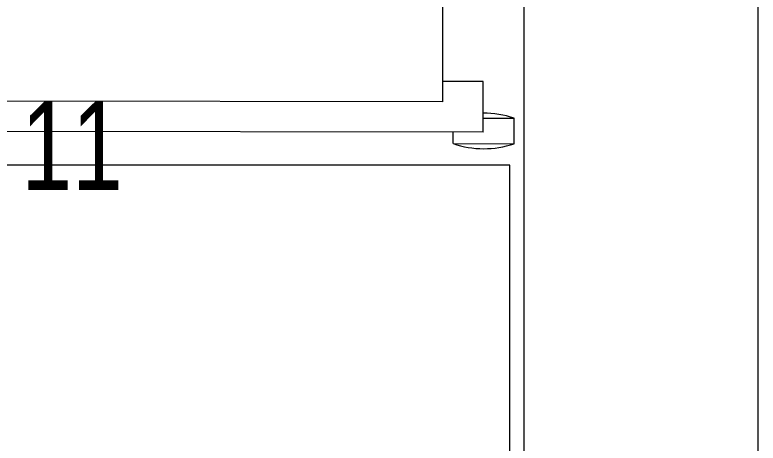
# Model space of a CAD drawing. Header units: inches. Extents: x -501855 to 57169, y -29325 to 19878.
# Drawn here: x 48317 to 49048, y -12119 to -11698 of the extents above; entities that cross this region are included whole.
import ezdxf

# ---------------------------------------------------------------- set-up
doc = ezdxf.new("R2010")
doc.units = ezdxf.units.IN
doc.header["$LTSCALE"] = 25
doc.header["$MEASUREMENT"] = 0
doc.linetypes.add('DASHDOT', pattern=[25.4, 12.7, -6.35, 0, -6.35])
for name, color, linetype, lineweight in [('00-Ground Floor$0$72_EGR_EQP_TAG', 142, 'Continuous', 5), ('00-Ground Floor$0$LOADING', 253, 'Continuous', 5), ('00-Ground Floor$0$Walls', 251, 'Continuous', 5), ('E-LITE-CLNG-CNDT', 6, 'DASHDOT', 35)]:
    doc.layers.add(name, color=color, linetype=linetype, lineweight=lineweight)
doc.styles.add('00-Ground Floor$0$X3G_ENTITY_257CFD', font='swisscl.ttf', dxfattribs={"height": 200})

# ---------------------------------------------------------------- blocks, each defined once
blk = doc.blocks.new('00-Ground Floor$0$workstation')
at = {"layer": '00-Ground Floor$0$LOADING'}
for p, q in [((2797.299, -990.665, 0), (2797.295, -993.165, 0)), ((2803.299, -990.675, 0), (2797.299, -990.665, 0)), ((2803.299, -990.675, 0), (2803.297, -991.786, 0)), ((2800.355, -991.781, 0), (2800.347, -996.781, 0)), ((2800.355, -991.781, 0), (2858.355, -991.877, 0)), ((2800.353, -993.17, 0), (2797.295, -993.165, 0)), ((2804.249, -1055.787, 0), (2804.35, -994.788, 0)), ((2804.35, -994.788, 0), (2854.35, -994.87, 0)), ((2800.347, -996.781, 0), (2804.347, -996.788, 0))]:
    blk.add_line(p, q, dxfattribs=at)
for centre, start, end in [((2800.285, -999.42, 0), 70.98047, 108.82976), ((2800.31, -984.42, 0), 250.98047, 270.26174)]:
    blk.add_arc(centre, 9.25, start, end, dxfattribs=at)
blk = doc.blocks.new('00-Ground Floor')
at = {"layer": '00-Ground Floor$0$LOADING', "elevation": 0}
blk.add_lwpolyline([(47953.81, -11846.05), (47953.81, -12776.05), (48803.81, -12776.05), (48803.81, -11846.05), (47953.81, -11846.05)], dxfattribs=at)
at = {"layer": '00-Ground Floor$0$Walls'}
for p, q in [((48817.93, -12797.43, 0), (48817.93, -11597.43, 0)), ((49047.93, -13097.43, 0), (49047.93, -11597.43, 0))]:
    blk.add_line(p, q, dxfattribs=at)
at = {"layer": '00-Ground Floor$0$LOADING', "xscale": 10, "yscale": 10, "zscale": 10, "rotation": 180}
blk.add_blockref('00-Ground Floor$0$workstation', (76780.98, -21731.53, 0), dxfattribs=at)
at = {"layer": '00-Ground Floor$0$72_EGR_EQP_TAG', "insert": (48373.29, -11783.05, 0), "char_height": 87.473, "attachment_point": 2, "style": '00-Ground Floor$0$X3G_ENTITY_257CFD'}
blk.add_mtext('11', dxfattribs=at)

msp = doc.modelspace()

# ---------------------------------------------------------------- block references
at = {"layer": 'E-LITE-CLNG-CNDT'}
msp.add_blockref('00-Ground Floor', (0, 0), dxfattribs=at)

doc.saveas('drawing.dxf')
